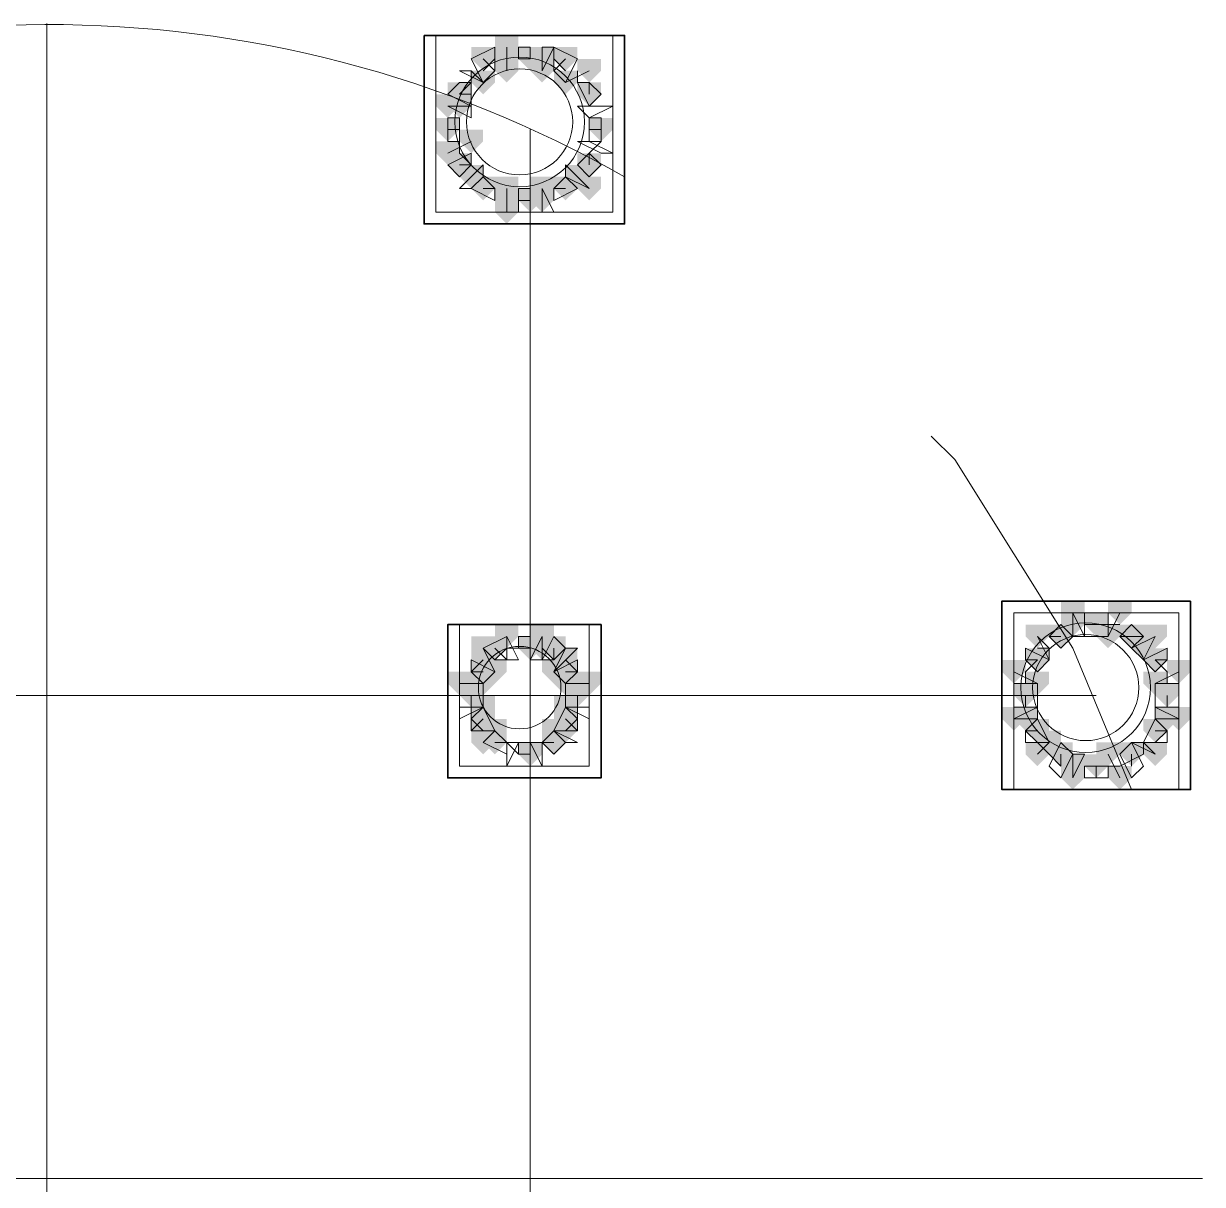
# Model space of a CAD drawing. Header units: millimetres. Extents: x 2315 to 4619, y 1334 to 1897.
# Drawn here: x 4017.93 to 4024.03, y 1541.67 to 1547.68 of the extents above; entities that cross this region are included whole.
import ezdxf

# ---------------------------------------------------------------- set-up
doc = ezdxf.new("R2010")
doc.units = ezdxf.units.MM
for name, color, linetype, true_color in [('PDF_10', 7, 'Continuous', 0x00b85c), ('PDF_AXIS', 7, 'Continuous', 0x00b85c), ('PDF_柱构件', 7, 'Continuous', 0x00b85c), ('PDF_转运站初步方案', 7, 'Continuous', 0x00b85c)]:
    doc.layers.add(name, color=color, linetype=linetype, true_color=true_color)
doc.layers.add('PDF_中心线层', color=1, linetype='Continuous')
doc.layers.add('PDF_粗实线层', color=7, linetype='Continuous')

msp = doc.modelspace()

# ---------------------------------------------------------------- hatches: boundary and pattern name
at = {"layer": 'PDF_10', "transparency": 33554559}
for points in [[(4020.308, 1547.5601), (4020.2469, 1547.5601), (4020.2469, 1547.499), (4020.308, 1547.4379), (4020.369, 1547.499), (4020.369, 1547.5601)], [(4020.308, 1547.5601), (4020.2469, 1547.5601), (4020.2469, 1547.499), (4020.308, 1547.4379), (4020.369, 1547.499), (4020.369, 1547.5601)], [(4020.5523, 1547.5601), (4020.4912, 1547.5601), (4020.4912, 1547.499), (4020.5523, 1547.4379), (4020.6134, 1547.499), (4020.6134, 1547.5601)], [(4020.5523, 1547.5601), (4020.4912, 1547.5601), (4020.4912, 1547.499), (4020.5523, 1547.4379), (4020.6134, 1547.499), (4020.6134, 1547.5601)], [(4020.7355, 1547.5601), (4020.6745, 1547.5601), (4020.6745, 1547.499), (4020.7355, 1547.4379), (4020.7966, 1547.499), (4020.7966, 1547.5601)], [(4020.7355, 1547.5601), (4020.6745, 1547.5601), (4020.6745, 1547.499), (4020.7355, 1547.4379), (4020.7966, 1547.499), (4020.7966, 1547.5601)], [(4020.1858, 1547.3768), (4020.1247, 1547.3768), (4020.1247, 1547.3157), (4020.1858, 1547.2547), (4020.2469, 1547.3157), (4020.2469, 1547.3768)], [(4020.1858, 1547.3768), (4020.1247, 1547.3768), (4020.1247, 1547.3157), (4020.1858, 1547.2547), (4020.2469, 1547.3157), (4020.2469, 1547.3768)], [(4020.8577, 1547.3768), (4020.7966, 1547.3768), (4020.7966, 1547.3157), (4020.8577, 1547.2547), (4020.9188, 1547.3157), (4020.9188, 1547.3768)], [(4020.8577, 1547.3768), (4020.7966, 1547.3768), (4020.7966, 1547.3157), (4020.8577, 1547.2547), (4020.9188, 1547.3157), (4020.9188, 1547.3768)], [(4020.8577, 1547.3768), (4020.7966, 1547.3768), (4020.7966, 1547.3157), (4020.8577, 1547.2547), (4020.9188, 1547.3157), (4020.9188, 1547.3768)], [(4020.1247, 1547.1936), (4020.0636, 1547.1936), (4020.0636, 1547.1325), (4020.1247, 1547.0714), (4020.1858, 1547.1325), (4020.1858, 1547.1936)], [(4020.1247, 1547.1936), (4020.0636, 1547.1936), (4020.0636, 1547.1325), (4020.1247, 1547.0714), (4020.1858, 1547.1325), (4020.1858, 1547.1936)], [(4020.9188, 1547.1936), (4020.8577, 1547.1936), (4020.8577, 1547.1325), (4020.9188, 1547.0714), (4020.9799, 1547.1325), (4020.9799, 1547.1936)], [(4020.9188, 1547.1936), (4020.8577, 1547.1936), (4020.8577, 1547.1325), (4020.9188, 1547.0714), (4020.9799, 1547.1325), (4020.9799, 1547.1936)], [(4020.1858, 1547.0103), (4020.1247, 1547.0103), (4020.1247, 1546.9493), (4020.1858, 1546.8882), (4020.2469, 1546.9493), (4020.2469, 1547.0103)], [(4020.1858, 1547.0103), (4020.1247, 1547.0103), (4020.1247, 1546.9493), (4020.1858, 1546.8882), (4020.2469, 1546.9493), (4020.2469, 1547.0103)], [(4020.8577, 1547.0103), (4020.7966, 1547.0103), (4020.7966, 1546.9493), (4020.8577, 1546.8882), (4020.9188, 1546.9493), (4020.9188, 1547.0103)], [(4020.8577, 1547.0103), (4020.7966, 1547.0103), (4020.7966, 1546.9493), (4020.8577, 1546.8882), (4020.9188, 1546.9493), (4020.9188, 1547.0103)], [(4020.8577, 1547.0103), (4020.7966, 1547.0103), (4020.7966, 1546.9493), (4020.8577, 1546.8882), (4020.9188, 1546.9493), (4020.9188, 1547.0103)], [(4020.308, 1546.8882), (4020.2469, 1546.8882), (4020.2469, 1546.8271), (4020.308, 1546.766), (4020.369, 1546.8271), (4020.369, 1546.8882)], [(4020.308, 1546.8882), (4020.2469, 1546.8882), (4020.2469, 1546.8271), (4020.308, 1546.766), (4020.369, 1546.8271), (4020.369, 1546.8882)], [(4020.7355, 1546.8882), (4020.6745, 1546.8882), (4020.6745, 1546.8271), (4020.7355, 1546.766), (4020.7966, 1546.8271), (4020.7966, 1546.8882)], [(4020.7355, 1546.8882), (4020.6745, 1546.8882), (4020.6745, 1546.8271), (4020.7355, 1546.766), (4020.7966, 1546.8271), (4020.7966, 1546.8882)], [(4020.5523, 1546.8271), (4020.4912, 1546.8271), (4020.4912, 1546.766), (4020.5523, 1546.7049), (4020.6134, 1546.766), (4020.6134, 1546.8271)], [(4020.5523, 1546.8271), (4020.4912, 1546.8271), (4020.4912, 1546.766), (4020.5523, 1546.7049), (4020.6134, 1546.766), (4020.6134, 1546.8271)], [(4020.5523, 1546.8271), (4020.4912, 1546.8271), (4020.4912, 1546.766), (4020.5523, 1546.7049), (4020.6134, 1546.766), (4020.6134, 1546.8271)], [(4023.4842, 1544.6282), (4023.4231, 1544.6282), (4023.4231, 1544.5671), (4023.4842, 1544.506), (4023.5453, 1544.5671), (4023.5453, 1544.6282)], [(4023.4842, 1544.6282), (4023.4231, 1544.6282), (4023.4231, 1544.5671), (4023.4842, 1544.506), (4023.5453, 1544.5671), (4023.5453, 1544.6282)], [(4023.4842, 1544.6282), (4023.4231, 1544.6282), (4023.4231, 1544.5671), (4023.4842, 1544.506), (4023.5453, 1544.5671), (4023.5453, 1544.6282)], [(4023.3009, 1544.5671), (4023.2399, 1544.5671), (4023.2399, 1544.506), (4023.3009, 1544.4449), (4023.362, 1544.506), (4023.362, 1544.5671)], [(4023.3009, 1544.5671), (4023.2399, 1544.5671), (4023.2399, 1544.506), (4023.3009, 1544.4449), (4023.362, 1544.506), (4023.362, 1544.5671)], [(4023.3009, 1544.5671), (4023.2399, 1544.5671), (4023.2399, 1544.506), (4023.3009, 1544.4449), (4023.362, 1544.506), (4023.362, 1544.5671)], [(4023.6674, 1544.5671), (4023.6063, 1544.5671), (4023.6063, 1544.506), (4023.6674, 1544.4449), (4023.7285, 1544.506), (4023.7285, 1544.5671)], [(4023.6674, 1544.5671), (4023.6063, 1544.5671), (4023.6063, 1544.506), (4023.6674, 1544.4449), (4023.7285, 1544.506), (4023.7285, 1544.5671)], [(4023.6674, 1544.5671), (4023.6063, 1544.5671), (4023.6063, 1544.506), (4023.6674, 1544.4449), (4023.7285, 1544.506), (4023.7285, 1544.5671)], [(4020.369, 1544.506), (4020.308, 1544.506), (4020.308, 1544.4449), (4020.369, 1544.3839), (4020.4301, 1544.4449), (4020.4301, 1544.506)], [(4020.369, 1544.506), (4020.308, 1544.506), (4020.308, 1544.4449), (4020.369, 1544.3839), (4020.4301, 1544.4449), (4020.4301, 1544.506)], [(4020.5523, 1544.506), (4020.4912, 1544.506), (4020.4912, 1544.4449), (4020.5523, 1544.3839), (4020.6134, 1544.4449), (4020.6134, 1544.506)], [(4020.5523, 1544.506), (4020.4912, 1544.506), (4020.4912, 1544.4449), (4020.5523, 1544.3839), (4020.6134, 1544.4449), (4020.6134, 1544.506)], [(4020.6745, 1544.506), (4020.6134, 1544.506), (4020.6134, 1544.4449), (4020.6745, 1544.3839), (4020.7355, 1544.4449), (4020.7355, 1544.506)], [(4020.6745, 1544.506), (4020.6134, 1544.506), (4020.6134, 1544.4449), (4020.6745, 1544.3839), (4020.7355, 1544.4449), (4020.7355, 1544.506)], [(4023.1788, 1544.4449), (4023.1177, 1544.4449), (4023.1177, 1544.3839), (4023.1788, 1544.3228), (4023.2399, 1544.3839), (4023.2399, 1544.4449)], [(4023.1788, 1544.4449), (4023.1177, 1544.4449), (4023.1177, 1544.3839), (4023.1788, 1544.3228), (4023.2399, 1544.3839), (4023.2399, 1544.4449)], [(4023.7896, 1544.4449), (4023.7285, 1544.4449), (4023.7285, 1544.3839), (4023.7896, 1544.3228), (4023.8507, 1544.3839), (4023.8507, 1544.4449)], [(4023.7896, 1544.4449), (4023.7285, 1544.4449), (4023.7285, 1544.3839), (4023.7896, 1544.3228), (4023.8507, 1544.3839), (4023.8507, 1544.4449)], [(4020.308, 1544.3839), (4020.2469, 1544.3839), (4020.2469, 1544.3228), (4020.308, 1544.2617), (4020.369, 1544.3228), (4020.369, 1544.3839)], [(4020.308, 1544.3839), (4020.2469, 1544.3839), (4020.2469, 1544.3228), (4020.308, 1544.2617), (4020.369, 1544.3228), (4020.369, 1544.3839)], [(4020.7355, 1544.3839), (4020.6745, 1544.3839), (4020.6745, 1544.3228), (4020.7355, 1544.2617), (4020.7966, 1544.3228), (4020.7966, 1544.3839)], [(4020.7355, 1544.3839), (4020.6745, 1544.3839), (4020.6745, 1544.3228), (4020.7355, 1544.2617), (4020.7966, 1544.3228), (4020.7966, 1544.3839)], [(4020.2469, 1544.2617), (4020.1858, 1544.2617), (4020.1858, 1544.2006), (4020.2469, 1544.1395), (4020.308, 1544.2006), (4020.308, 1544.2617)], [(4020.2469, 1544.2617), (4020.1858, 1544.2617), (4020.1858, 1544.2006), (4020.2469, 1544.1395), (4020.308, 1544.2006), (4020.308, 1544.2617)], [(4020.2469, 1544.2617), (4020.1858, 1544.2617), (4020.1858, 1544.2006), (4020.2469, 1544.1395), (4020.308, 1544.2006), (4020.308, 1544.2617)], [(4020.7966, 1544.2617), (4020.7355, 1544.2617), (4020.7355, 1544.2006), (4020.7966, 1544.1395), (4020.8577, 1544.2006), (4020.8577, 1544.2617)], [(4020.7966, 1544.2617), (4020.7355, 1544.2617), (4020.7355, 1544.2006), (4020.7966, 1544.1395), (4020.8577, 1544.2006), (4020.8577, 1544.2617)], [(4020.7966, 1544.2617), (4020.7355, 1544.2617), (4020.7355, 1544.2006), (4020.7966, 1544.1395), (4020.8577, 1544.2006), (4020.8577, 1544.2617)], [(4023.1177, 1544.2617), (4023.0566, 1544.2617), (4023.0566, 1544.2006), (4023.1177, 1544.1395), (4023.1788, 1544.2006), (4023.1788, 1544.2617)], [(4023.1177, 1544.2617), (4023.0566, 1544.2617), (4023.0566, 1544.2006), (4023.1177, 1544.1395), (4023.1788, 1544.2006), (4023.1788, 1544.2617)], [(4023.8507, 1544.2617), (4023.7896, 1544.2617), (4023.7896, 1544.2006), (4023.8507, 1544.1395), (4023.9118, 1544.2006), (4023.9118, 1544.2617)], [(4023.8507, 1544.2617), (4023.7896, 1544.2617), (4023.7896, 1544.2006), (4023.8507, 1544.1395), (4023.9118, 1544.2006), (4023.9118, 1544.2617)], [(4023.8507, 1544.2617), (4023.7896, 1544.2617), (4023.7896, 1544.2006), (4023.8507, 1544.1395), (4023.9118, 1544.2006), (4023.9118, 1544.2617)], [(4020.308, 1544.1395), (4020.2469, 1544.1395), (4020.2469, 1544.0784), (4020.308, 1544.0174), (4020.369, 1544.0784), (4020.369, 1544.1395)], [(4020.308, 1544.1395), (4020.2469, 1544.1395), (4020.2469, 1544.0784), (4020.308, 1544.0174), (4020.369, 1544.0784), (4020.369, 1544.1395)], [(4020.7355, 1544.1395), (4020.6745, 1544.1395), (4020.6745, 1544.0784), (4020.7355, 1544.0174), (4020.7966, 1544.0784), (4020.7966, 1544.1395)], [(4020.7355, 1544.1395), (4020.6745, 1544.1395), (4020.6745, 1544.0784), (4020.7355, 1544.0174), (4020.7966, 1544.0784), (4020.7966, 1544.1395)], [(4023.1788, 1544.0784), (4023.1177, 1544.0784), (4023.1177, 1544.0174), (4023.1788, 1543.9563), (4023.2399, 1544.0174), (4023.2399, 1544.0784)], [(4023.1788, 1544.0784), (4023.1177, 1544.0784), (4023.1177, 1544.0174), (4023.1788, 1543.9563), (4023.2399, 1544.0174), (4023.2399, 1544.0784)], [(4023.7896, 1544.0784), (4023.7285, 1544.0784), (4023.7285, 1544.0174), (4023.7896, 1543.9563), (4023.8507, 1544.0174), (4023.8507, 1544.0784)], [(4023.7896, 1544.0784), (4023.7285, 1544.0784), (4023.7285, 1544.0174), (4023.7896, 1543.9563), (4023.8507, 1544.0174), (4023.8507, 1544.0784)], [(4020.369, 1544.0174), (4020.308, 1544.0174), (4020.308, 1543.9563), (4020.369, 1543.8952), (4020.4301, 1543.9563), (4020.4301, 1544.0174)], [(4020.369, 1544.0174), (4020.308, 1544.0174), (4020.308, 1543.9563), (4020.369, 1543.8952), (4020.4301, 1543.9563), (4020.4301, 1544.0174)], [(4020.6745, 1544.0174), (4020.6134, 1544.0174), (4020.6134, 1543.9563), (4020.6745, 1543.8952), (4020.7355, 1543.9563), (4020.7355, 1544.0174)], [(4020.6745, 1544.0174), (4020.6134, 1544.0174), (4020.6134, 1543.9563), (4020.6745, 1543.8952), (4020.7355, 1543.9563), (4020.7355, 1544.0174)], [(4020.6745, 1544.0174), (4020.6134, 1544.0174), (4020.6134, 1543.9563), (4020.6745, 1543.8952), (4020.7355, 1543.9563), (4020.7355, 1544.0174)], [(4020.5523, 1543.9563), (4020.4912, 1543.9563), (4020.4912, 1543.8952), (4020.5523, 1543.8341), (4020.6134, 1543.8952), (4020.6134, 1543.9563)], [(4020.5523, 1543.9563), (4020.4912, 1543.9563), (4020.4912, 1543.8952), (4020.5523, 1543.8341), (4020.6134, 1543.8952), (4020.6134, 1543.9563)], [(4023.3009, 1543.9563), (4023.2399, 1543.9563), (4023.2399, 1543.8952), (4023.3009, 1543.8341), (4023.362, 1543.8952), (4023.362, 1543.9563)], [(4023.3009, 1543.9563), (4023.2399, 1543.9563), (4023.2399, 1543.8952), (4023.3009, 1543.8341), (4023.362, 1543.8952), (4023.362, 1543.9563)], [(4023.6674, 1543.9563), (4023.6063, 1543.9563), (4023.6063, 1543.8952), (4023.6674, 1543.8341), (4023.7285, 1543.8952), (4023.7285, 1543.9563)], [(4023.6674, 1543.9563), (4023.6063, 1543.9563), (4023.6063, 1543.8952), (4023.6674, 1543.8341), (4023.7285, 1543.8952), (4023.7285, 1543.9563)], [(4023.4842, 1543.8952), (4023.4231, 1543.8952), (4023.4231, 1543.8341), (4023.4842, 1543.773), (4023.5453, 1543.8341), (4023.5453, 1543.8952)], [(4023.4842, 1543.8952), (4023.4231, 1543.8952), (4023.4231, 1543.8341), (4023.4842, 1543.773), (4023.5453, 1543.8341), (4023.5453, 1543.8952)]]:
    msp.add_hatch(color=256, dxfattribs=at).paths.add_polyline_path(points)
at = {"layer": 'PDF_柱构件', "transparency": 33554559}
for points in [[(4020.4301, 1547.6211), (4020.369, 1547.6211), (4020.369, 1547.5601), (4020.4301, 1547.499), (4020.4912, 1547.5601), (4020.4912, 1547.6211)], [(4020.4301, 1547.5601), (4020.369, 1547.5601), (4020.369, 1547.499), (4020.4301, 1547.4379), (4020.4912, 1547.499), (4020.4912, 1547.5601)], [(4020.6134, 1547.5601), (4020.5523, 1547.5601), (4020.5523, 1547.499), (4020.6134, 1547.4379), (4020.6745, 1547.499), (4020.6745, 1547.5601)], [(4020.4301, 1547.499), (4020.369, 1547.499), (4020.369, 1547.4379), (4020.4301, 1547.3768), (4020.4912, 1547.4379), (4020.4912, 1547.499)], [(4020.6134, 1547.499), (4020.5523, 1547.499), (4020.5523, 1547.4379), (4020.6134, 1547.3768), (4020.6745, 1547.4379), (4020.6745, 1547.499)], [(4020.8577, 1547.499), (4020.7966, 1547.499), (4020.7966, 1547.4379), (4020.8577, 1547.3768), (4020.9188, 1547.4379), (4020.9188, 1547.499)], [(4020.308, 1547.4379), (4020.2469, 1547.4379), (4020.2469, 1547.3768), (4020.308, 1547.3157), (4020.369, 1547.3768), (4020.369, 1547.4379)], [(4020.7355, 1547.4379), (4020.6745, 1547.4379), (4020.6745, 1547.3768), (4020.7355, 1547.3157), (4020.7966, 1547.3768), (4020.7966, 1547.4379)], [(4020.1247, 1547.3157), (4020.0636, 1547.3157), (4020.0636, 1547.2547), (4020.1247, 1547.1936), (4020.1858, 1547.2547), (4020.1858, 1547.3157)], [(4020.1858, 1547.3157), (4020.1247, 1547.3157), (4020.1247, 1547.2547), (4020.1858, 1547.1936), (4020.2469, 1547.2547), (4020.2469, 1547.3157)], [(4020.2469, 1547.1325), (4020.1858, 1547.1325), (4020.1858, 1547.0714), (4020.2469, 1547.0103), (4020.308, 1547.0714), (4020.308, 1547.1325)], [(4020.1247, 1547.0714), (4020.0636, 1547.0714), (4020.0636, 1547.0103), (4020.1247, 1546.9493), (4020.1858, 1547.0103), (4020.1858, 1547.0714)], [(4020.2469, 1546.9493), (4020.1858, 1546.9493), (4020.1858, 1546.8882), (4020.2469, 1546.8271), (4020.308, 1546.8882), (4020.308, 1546.9493)], [(4020.7966, 1546.9493), (4020.7355, 1546.9493), (4020.7355, 1546.8882), (4020.7966, 1546.8271), (4020.8577, 1546.8882), (4020.8577, 1546.9493)], [(4020.4301, 1546.8882), (4020.369, 1546.8882), (4020.369, 1546.8271), (4020.4301, 1546.766), (4020.4912, 1546.8271), (4020.4912, 1546.8882)], [(4020.6134, 1546.8882), (4020.5523, 1546.8882), (4020.5523, 1546.8271), (4020.6134, 1546.766), (4020.6745, 1546.8271), (4020.6745, 1546.8882)], [(4020.8577, 1546.8882), (4020.7966, 1546.8882), (4020.7966, 1546.8271), (4020.8577, 1546.766), (4020.9188, 1546.8271), (4020.9188, 1546.8882)], [(4020.4301, 1546.8271), (4020.369, 1546.8271), (4020.369, 1546.766), (4020.4301, 1546.7049), (4020.4912, 1546.766), (4020.4912, 1546.8271)], [(4020.6134, 1546.8271), (4020.5523, 1546.8271), (4020.5523, 1546.766), (4020.6134, 1546.7049), (4020.6745, 1546.766), (4020.6745, 1546.8271)], [(4020.4301, 1546.766), (4020.369, 1546.766), (4020.369, 1546.7049), (4020.4301, 1546.6439), (4020.4912, 1546.7049), (4020.4912, 1546.766)], [(4023.362, 1544.6893), (4023.3009, 1544.6893), (4023.3009, 1544.6282), (4023.362, 1544.5671), (4023.4231, 1544.6282), (4023.4231, 1544.6893)], [(4023.6063, 1544.6893), (4023.5453, 1544.6893), (4023.5453, 1544.6282), (4023.6063, 1544.5671), (4023.6674, 1544.6282), (4023.6674, 1544.6893)], [(4023.362, 1544.6282), (4023.3009, 1544.6282), (4023.3009, 1544.5671), (4023.362, 1544.506), (4023.4231, 1544.5671), (4023.4231, 1544.6282)], [(4020.4301, 1544.5671), (4020.369, 1544.5671), (4020.369, 1544.506), (4020.4301, 1544.4449), (4020.4912, 1544.506), (4020.4912, 1544.5671)], [(4020.6134, 1544.5671), (4020.5523, 1544.5671), (4020.5523, 1544.506), (4020.6134, 1544.4449), (4020.6745, 1544.506), (4020.6745, 1544.5671)], [(4023.1788, 1544.5671), (4023.1177, 1544.5671), (4023.1177, 1544.506), (4023.1788, 1544.4449), (4023.2399, 1544.506), (4023.2399, 1544.5671)], [(4023.5453, 1544.5671), (4023.4842, 1544.5671), (4023.4842, 1544.506), (4023.5453, 1544.4449), (4023.6063, 1544.506), (4023.6063, 1544.5671)], [(4023.7896, 1544.5671), (4023.7285, 1544.5671), (4023.7285, 1544.506), (4023.7896, 1544.4449), (4023.8507, 1544.506), (4023.8507, 1544.5671)], [(4020.308, 1544.506), (4020.2469, 1544.506), (4020.2469, 1544.4449), (4020.308, 1544.3839), (4020.369, 1544.4449), (4020.369, 1544.506)], [(4020.6134, 1544.506), (4020.5523, 1544.506), (4020.5523, 1544.4449), (4020.6134, 1544.3839), (4020.6745, 1544.4449), (4020.6745, 1544.506)], [(4023.7285, 1544.506), (4023.6674, 1544.506), (4023.6674, 1544.4449), (4023.7285, 1544.3839), (4023.7896, 1544.4449), (4023.7896, 1544.506)], [(4020.308, 1544.4449), (4020.2469, 1544.4449), (4020.2469, 1544.3839), (4020.308, 1544.3228), (4020.369, 1544.3839), (4020.369, 1544.4449)], [(4020.7355, 1544.4449), (4020.6745, 1544.4449), (4020.6745, 1544.3839), (4020.7355, 1544.3228), (4020.7966, 1544.3839), (4020.7966, 1544.4449)], [(4020.369, 1544.3839), (4020.308, 1544.3839), (4020.308, 1544.3228), (4020.369, 1544.2617), (4020.4301, 1544.3228), (4020.4301, 1544.3839)], [(4020.6745, 1544.3839), (4020.6134, 1544.3839), (4020.6134, 1544.3228), (4020.6745, 1544.2617), (4020.7355, 1544.3228), (4020.7355, 1544.3839)], [(4023.0566, 1544.3839), (4022.9955, 1544.3839), (4022.9955, 1544.3228), (4023.0566, 1544.2617), (4023.1177, 1544.3228), (4023.1177, 1544.3839)], [(4023.9118, 1544.3839), (4023.8507, 1544.3839), (4023.8507, 1544.3228), (4023.9118, 1544.2617), (4023.9728, 1544.3228), (4023.9728, 1544.3839)], [(4020.1858, 1544.3228), (4020.1247, 1544.3228), (4020.1247, 1544.2617), (4020.1858, 1544.2006), (4020.2469, 1544.2617), (4020.2469, 1544.3228)], [(4020.2469, 1544.3228), (4020.1858, 1544.3228), (4020.1858, 1544.2617), (4020.2469, 1544.2006), (4020.308, 1544.2617), (4020.308, 1544.3228)], [(4020.308, 1544.3228), (4020.2469, 1544.3228), (4020.2469, 1544.2617), (4020.308, 1544.2006), (4020.369, 1544.2617), (4020.369, 1544.3228)], [(4020.7355, 1544.3228), (4020.6745, 1544.3228), (4020.6745, 1544.2617), (4020.7355, 1544.2006), (4020.7966, 1544.2617), (4020.7966, 1544.3228)], [(4020.7966, 1544.3228), (4020.7355, 1544.3228), (4020.7355, 1544.2617), (4020.7966, 1544.2006), (4020.8577, 1544.2617), (4020.8577, 1544.3228)], [(4020.8577, 1544.3228), (4020.7966, 1544.3228), (4020.7966, 1544.2617), (4020.8577, 1544.2006), (4020.9188, 1544.2617), (4020.9188, 1544.3228)], [(4023.1788, 1544.3228), (4023.1177, 1544.3228), (4023.1177, 1544.2617), (4023.1788, 1544.2006), (4023.2399, 1544.2617), (4023.2399, 1544.3228)], [(4023.7896, 1544.3228), (4023.7285, 1544.3228), (4023.7285, 1544.2617), (4023.7896, 1544.2006), (4023.8507, 1544.2617), (4023.8507, 1544.3228)], [(4020.308, 1544.2006), (4020.2469, 1544.2006), (4020.2469, 1544.1395), (4020.308, 1544.0784), (4020.369, 1544.1395), (4020.369, 1544.2006)], [(4020.7355, 1544.2006), (4020.6745, 1544.2006), (4020.6745, 1544.1395), (4020.7355, 1544.0784), (4020.7966, 1544.1395), (4020.7966, 1544.2006)], [(4023.0566, 1544.1395), (4022.9955, 1544.1395), (4022.9955, 1544.0784), (4023.0566, 1544.0174), (4023.1177, 1544.0784), (4023.1177, 1544.1395)], [(4023.1177, 1544.1395), (4023.0566, 1544.1395), (4023.0566, 1544.0784), (4023.1177, 1544.0174), (4023.1788, 1544.0784), (4023.1788, 1544.1395)], [(4023.8507, 1544.1395), (4023.7896, 1544.1395), (4023.7896, 1544.0784), (4023.8507, 1544.0174), (4023.9118, 1544.0784), (4023.9118, 1544.1395)], [(4023.9118, 1544.1395), (4023.8507, 1544.1395), (4023.8507, 1544.0784), (4023.9118, 1544.0174), (4023.9728, 1544.0784), (4023.9728, 1544.1395)], [(4020.308, 1544.0784), (4020.2469, 1544.0784), (4020.2469, 1544.0174), (4020.308, 1543.9563), (4020.369, 1544.0174), (4020.369, 1544.0784)], [(4020.369, 1544.0784), (4020.308, 1544.0784), (4020.308, 1544.0174), (4020.369, 1543.9563), (4020.4301, 1544.0174), (4020.4301, 1544.0784)], [(4020.6745, 1544.0784), (4020.6134, 1544.0784), (4020.6134, 1544.0174), (4020.6745, 1543.9563), (4020.7355, 1544.0174), (4020.7355, 1544.0784)], [(4020.7355, 1544.0784), (4020.6745, 1544.0784), (4020.6745, 1544.0174), (4020.7355, 1543.9563), (4020.7966, 1544.0174), (4020.7966, 1544.0784)], [(4020.308, 1544.0174), (4020.2469, 1544.0174), (4020.2469, 1543.9563), (4020.308, 1543.8952), (4020.369, 1543.9563), (4020.369, 1544.0174)], [(4023.2399, 1544.0174), (4023.1788, 1544.0174), (4023.1788, 1543.9563), (4023.2399, 1543.8952), (4023.3009, 1543.9563), (4023.3009, 1544.0174)], [(4023.1788, 1543.9563), (4023.1177, 1543.9563), (4023.1177, 1543.8952), (4023.1788, 1543.8341), (4023.2399, 1543.8952), (4023.2399, 1543.9563)], [(4023.5453, 1543.9563), (4023.4842, 1543.9563), (4023.4842, 1543.8952), (4023.5453, 1543.8341), (4023.6063, 1543.8952), (4023.6063, 1543.9563)], [(4023.7896, 1543.9563), (4023.7285, 1543.9563), (4023.7285, 1543.8952), (4023.7896, 1543.8341), (4023.8507, 1543.8952), (4023.8507, 1543.9563)], [(4023.362, 1543.8952), (4023.3009, 1543.8952), (4023.3009, 1543.8341), (4023.362, 1543.773), (4023.4231, 1543.8341), (4023.4231, 1543.8952)], [(4023.362, 1543.8341), (4023.3009, 1543.8341), (4023.3009, 1543.773), (4023.362, 1543.712), (4023.4231, 1543.773), (4023.4231, 1543.8341)], [(4023.6063, 1543.8341), (4023.5453, 1543.8341), (4023.5453, 1543.773), (4023.6063, 1543.712), (4023.6674, 1543.773), (4023.6674, 1543.8341)]]:
    msp.add_hatch(color=256, dxfattribs=at).paths.add_polyline_path(points)
at = {"layer": 'PDF_转运站初步方案', "transparency": 33554559}
for points in [[(4020.308, 1547.5601), (4020.2469, 1547.5601), (4020.2469, 1547.499), (4020.308, 1547.4379), (4020.369, 1547.499), (4020.369, 1547.5601)], [(4020.308, 1547.5601), (4020.2469, 1547.5601), (4020.2469, 1547.499), (4020.308, 1547.4379), (4020.369, 1547.499), (4020.369, 1547.5601)], [(4020.5523, 1547.5601), (4020.4912, 1547.5601), (4020.4912, 1547.499), (4020.5523, 1547.4379), (4020.6134, 1547.499), (4020.6134, 1547.5601)], [(4020.5523, 1547.5601), (4020.4912, 1547.5601), (4020.4912, 1547.499), (4020.5523, 1547.4379), (4020.6134, 1547.499), (4020.6134, 1547.5601)], [(4020.7355, 1547.5601), (4020.6745, 1547.5601), (4020.6745, 1547.499), (4020.7355, 1547.4379), (4020.7966, 1547.499), (4020.7966, 1547.5601)], [(4020.7355, 1547.5601), (4020.6745, 1547.5601), (4020.6745, 1547.499), (4020.7355, 1547.4379), (4020.7966, 1547.499), (4020.7966, 1547.5601)], [(4020.1858, 1547.3768), (4020.1247, 1547.3768), (4020.1247, 1547.3157), (4020.1858, 1547.2547), (4020.2469, 1547.3157), (4020.2469, 1547.3768)], [(4020.1858, 1547.3768), (4020.1247, 1547.3768), (4020.1247, 1547.3157), (4020.1858, 1547.2547), (4020.2469, 1547.3157), (4020.2469, 1547.3768)], [(4020.8577, 1547.3768), (4020.7966, 1547.3768), (4020.7966, 1547.3157), (4020.8577, 1547.2547), (4020.9188, 1547.3157), (4020.9188, 1547.3768)], [(4020.8577, 1547.3768), (4020.7966, 1547.3768), (4020.7966, 1547.3157), (4020.8577, 1547.2547), (4020.9188, 1547.3157), (4020.9188, 1547.3768)], [(4020.1247, 1547.1936), (4020.0636, 1547.1936), (4020.0636, 1547.1325), (4020.1247, 1547.0714), (4020.1858, 1547.1325), (4020.1858, 1547.1936)], [(4020.1247, 1547.1936), (4020.0636, 1547.1936), (4020.0636, 1547.1325), (4020.1247, 1547.0714), (4020.1858, 1547.1325), (4020.1858, 1547.1936)], [(4020.9188, 1547.1936), (4020.8577, 1547.1936), (4020.8577, 1547.1325), (4020.9188, 1547.0714), (4020.9799, 1547.1325), (4020.9799, 1547.1936)], [(4020.9188, 1547.1936), (4020.8577, 1547.1936), (4020.8577, 1547.1325), (4020.9188, 1547.0714), (4020.9799, 1547.1325), (4020.9799, 1547.1936)], [(4020.1858, 1547.0103), (4020.1247, 1547.0103), (4020.1247, 1546.9493), (4020.1858, 1546.8882), (4020.2469, 1546.9493), (4020.2469, 1547.0103)], [(4020.1858, 1547.0103), (4020.1247, 1547.0103), (4020.1247, 1546.9493), (4020.1858, 1546.8882), (4020.2469, 1546.9493), (4020.2469, 1547.0103)], [(4020.8577, 1547.0103), (4020.7966, 1547.0103), (4020.7966, 1546.9493), (4020.8577, 1546.8882), (4020.9188, 1546.9493), (4020.9188, 1547.0103)], [(4020.8577, 1547.0103), (4020.7966, 1547.0103), (4020.7966, 1546.9493), (4020.8577, 1546.8882), (4020.9188, 1546.9493), (4020.9188, 1547.0103)], [(4020.308, 1546.8882), (4020.2469, 1546.8882), (4020.2469, 1546.8271), (4020.308, 1546.766), (4020.369, 1546.8271), (4020.369, 1546.8882)], [(4020.308, 1546.8882), (4020.2469, 1546.8882), (4020.2469, 1546.8271), (4020.308, 1546.766), (4020.369, 1546.8271), (4020.369, 1546.8882)], [(4020.7355, 1546.8882), (4020.6745, 1546.8882), (4020.6745, 1546.8271), (4020.7355, 1546.766), (4020.7966, 1546.8271), (4020.7966, 1546.8882)], [(4020.7355, 1546.8882), (4020.6745, 1546.8882), (4020.6745, 1546.8271), (4020.7355, 1546.766), (4020.7966, 1546.8271), (4020.7966, 1546.8882)], [(4020.5523, 1546.8271), (4020.4912, 1546.8271), (4020.4912, 1546.766), (4020.5523, 1546.7049), (4020.6134, 1546.766), (4020.6134, 1546.8271)], [(4020.5523, 1546.8271), (4020.4912, 1546.8271), (4020.4912, 1546.766), (4020.5523, 1546.7049), (4020.6134, 1546.766), (4020.6134, 1546.8271)], [(4023.4842, 1544.6282), (4023.4231, 1544.6282), (4023.4231, 1544.5671), (4023.4842, 1544.506), (4023.5453, 1544.5671), (4023.5453, 1544.6282)], [(4023.4842, 1544.6282), (4023.4231, 1544.6282), (4023.4231, 1544.5671), (4023.4842, 1544.506), (4023.5453, 1544.5671), (4023.5453, 1544.6282)], [(4023.3009, 1544.5671), (4023.2399, 1544.5671), (4023.2399, 1544.506), (4023.3009, 1544.4449), (4023.362, 1544.506), (4023.362, 1544.5671)], [(4023.3009, 1544.5671), (4023.2399, 1544.5671), (4023.2399, 1544.506), (4023.3009, 1544.4449), (4023.362, 1544.506), (4023.362, 1544.5671)], [(4023.6674, 1544.5671), (4023.6063, 1544.5671), (4023.6063, 1544.506), (4023.6674, 1544.4449), (4023.7285, 1544.506), (4023.7285, 1544.5671)], [(4023.6674, 1544.5671), (4023.6063, 1544.5671), (4023.6063, 1544.506), (4023.6674, 1544.4449), (4023.7285, 1544.506), (4023.7285, 1544.5671)], [(4020.369, 1544.506), (4020.308, 1544.506), (4020.308, 1544.4449), (4020.369, 1544.3839), (4020.4301, 1544.4449), (4020.4301, 1544.506)], [(4020.369, 1544.506), (4020.308, 1544.506), (4020.308, 1544.4449), (4020.369, 1544.3839), (4020.4301, 1544.4449), (4020.4301, 1544.506)], [(4020.5523, 1544.506), (4020.4912, 1544.506), (4020.4912, 1544.4449), (4020.5523, 1544.3839), (4020.6134, 1544.4449), (4020.6134, 1544.506)], [(4020.5523, 1544.506), (4020.4912, 1544.506), (4020.4912, 1544.4449), (4020.5523, 1544.3839), (4020.6134, 1544.4449), (4020.6134, 1544.506)], [(4020.6745, 1544.506), (4020.6134, 1544.506), (4020.6134, 1544.4449), (4020.6745, 1544.3839), (4020.7355, 1544.4449), (4020.7355, 1544.506)], [(4020.6745, 1544.506), (4020.6134, 1544.506), (4020.6134, 1544.4449), (4020.6745, 1544.3839), (4020.7355, 1544.4449), (4020.7355, 1544.506)], [(4023.1788, 1544.4449), (4023.1177, 1544.4449), (4023.1177, 1544.3839), (4023.1788, 1544.3228), (4023.2399, 1544.3839), (4023.2399, 1544.4449)], [(4023.1788, 1544.4449), (4023.1177, 1544.4449), (4023.1177, 1544.3839), (4023.1788, 1544.3228), (4023.2399, 1544.3839), (4023.2399, 1544.4449)], [(4023.7896, 1544.4449), (4023.7285, 1544.4449), (4023.7285, 1544.3839), (4023.7896, 1544.3228), (4023.8507, 1544.3839), (4023.8507, 1544.4449)], [(4023.7896, 1544.4449), (4023.7285, 1544.4449), (4023.7285, 1544.3839), (4023.7896, 1544.3228), (4023.8507, 1544.3839), (4023.8507, 1544.4449)], [(4020.308, 1544.3839), (4020.2469, 1544.3839), (4020.2469, 1544.3228), (4020.308, 1544.2617), (4020.369, 1544.3228), (4020.369, 1544.3839)], [(4020.308, 1544.3839), (4020.2469, 1544.3839), (4020.2469, 1544.3228), (4020.308, 1544.2617), (4020.369, 1544.3228), (4020.369, 1544.3839)], [(4020.7355, 1544.3839), (4020.6745, 1544.3839), (4020.6745, 1544.3228), (4020.7355, 1544.2617), (4020.7966, 1544.3228), (4020.7966, 1544.3839)], [(4020.7355, 1544.3839), (4020.6745, 1544.3839), (4020.6745, 1544.3228), (4020.7355, 1544.2617), (4020.7966, 1544.3228), (4020.7966, 1544.3839)], [(4020.2469, 1544.2617), (4020.1858, 1544.2617), (4020.1858, 1544.2006), (4020.2469, 1544.1395), (4020.308, 1544.2006), (4020.308, 1544.2617)], [(4020.2469, 1544.2617), (4020.1858, 1544.2617), (4020.1858, 1544.2006), (4020.2469, 1544.1395), (4020.308, 1544.2006), (4020.308, 1544.2617)], [(4020.7966, 1544.2617), (4020.7355, 1544.2617), (4020.7355, 1544.2006), (4020.7966, 1544.1395), (4020.8577, 1544.2006), (4020.8577, 1544.2617)], [(4020.7966, 1544.2617), (4020.7355, 1544.2617), (4020.7355, 1544.2006), (4020.7966, 1544.1395), (4020.8577, 1544.2006), (4020.8577, 1544.2617)], [(4023.1177, 1544.2617), (4023.0566, 1544.2617), (4023.0566, 1544.2006), (4023.1177, 1544.1395), (4023.1788, 1544.2006), (4023.1788, 1544.2617)], [(4023.1177, 1544.2617), (4023.0566, 1544.2617), (4023.0566, 1544.2006), (4023.1177, 1544.1395), (4023.1788, 1544.2006), (4023.1788, 1544.2617)], [(4023.8507, 1544.2617), (4023.7896, 1544.2617), (4023.7896, 1544.2006), (4023.8507, 1544.1395), (4023.9118, 1544.2006), (4023.9118, 1544.2617)], [(4023.8507, 1544.2617), (4023.7896, 1544.2617), (4023.7896, 1544.2006), (4023.8507, 1544.1395), (4023.9118, 1544.2006), (4023.9118, 1544.2617)], [(4020.308, 1544.1395), (4020.2469, 1544.1395), (4020.2469, 1544.0784), (4020.308, 1544.0174), (4020.369, 1544.0784), (4020.369, 1544.1395)], [(4020.308, 1544.1395), (4020.2469, 1544.1395), (4020.2469, 1544.0784), (4020.308, 1544.0174), (4020.369, 1544.0784), (4020.369, 1544.1395)], [(4020.7355, 1544.1395), (4020.6745, 1544.1395), (4020.6745, 1544.0784), (4020.7355, 1544.0174), (4020.7966, 1544.0784), (4020.7966, 1544.1395)], [(4020.7355, 1544.1395), (4020.6745, 1544.1395), (4020.6745, 1544.0784), (4020.7355, 1544.0174), (4020.7966, 1544.0784), (4020.7966, 1544.1395)], [(4023.1788, 1544.0784), (4023.1177, 1544.0784), (4023.1177, 1544.0174), (4023.1788, 1543.9563), (4023.2399, 1544.0174), (4023.2399, 1544.0784)], [(4023.1788, 1544.0784), (4023.1177, 1544.0784), (4023.1177, 1544.0174), (4023.1788, 1543.9563), (4023.2399, 1544.0174), (4023.2399, 1544.0784)], [(4023.7896, 1544.0784), (4023.7285, 1544.0784), (4023.7285, 1544.0174), (4023.7896, 1543.9563), (4023.8507, 1544.0174), (4023.8507, 1544.0784)], [(4023.7896, 1544.0784), (4023.7285, 1544.0784), (4023.7285, 1544.0174), (4023.7896, 1543.9563), (4023.8507, 1544.0174), (4023.8507, 1544.0784)], [(4020.369, 1544.0174), (4020.308, 1544.0174), (4020.308, 1543.9563), (4020.369, 1543.8952), (4020.4301, 1543.9563), (4020.4301, 1544.0174)], [(4020.369, 1544.0174), (4020.308, 1544.0174), (4020.308, 1543.9563), (4020.369, 1543.8952), (4020.4301, 1543.9563), (4020.4301, 1544.0174)], [(4020.6745, 1544.0174), (4020.6134, 1544.0174), (4020.6134, 1543.9563), (4020.6745, 1543.8952), (4020.7355, 1543.9563), (4020.7355, 1544.0174)], [(4020.6745, 1544.0174), (4020.6134, 1544.0174), (4020.6134, 1543.9563), (4020.6745, 1543.8952), (4020.7355, 1543.9563), (4020.7355, 1544.0174)], [(4020.5523, 1543.9563), (4020.4912, 1543.9563), (4020.4912, 1543.8952), (4020.5523, 1543.8341), (4020.6134, 1543.8952), (4020.6134, 1543.9563)], [(4020.5523, 1543.9563), (4020.4912, 1543.9563), (4020.4912, 1543.8952), (4020.5523, 1543.8341), (4020.6134, 1543.8952), (4020.6134, 1543.9563)], [(4023.3009, 1543.9563), (4023.2399, 1543.9563), (4023.2399, 1543.8952), (4023.3009, 1543.8341), (4023.362, 1543.8952), (4023.362, 1543.9563)], [(4023.3009, 1543.9563), (4023.2399, 1543.9563), (4023.2399, 1543.8952), (4023.3009, 1543.8341), (4023.362, 1543.8952), (4023.362, 1543.9563)], [(4023.6674, 1543.9563), (4023.6063, 1543.9563), (4023.6063, 1543.8952), (4023.6674, 1543.8341), (4023.7285, 1543.8952), (4023.7285, 1543.9563)], [(4023.6674, 1543.9563), (4023.6063, 1543.9563), (4023.6063, 1543.8952), (4023.6674, 1543.8341), (4023.7285, 1543.8952), (4023.7285, 1543.9563)], [(4023.4842, 1543.8952), (4023.4231, 1543.8952), (4023.4231, 1543.8341), (4023.4842, 1543.773), (4023.5453, 1543.8341), (4023.5453, 1543.8952)], [(4023.4842, 1543.8952), (4023.4231, 1543.8952), (4023.4231, 1543.8341), (4023.4842, 1543.773), (4023.5453, 1543.8341), (4023.5453, 1543.8952)]]:
    msp.add_hatch(color=256, dxfattribs=at).paths.add_polyline_path(points)

# ---------------------------------------------------------------- linework, layer by layer
at = {"layer": 'PDF_10', "lineweight": 18}
for points in [[(4020.4912, 1547.499), (4020.5523, 1547.499), (4020.5523, 1547.5601)], [(4020.308, 1547.4379), (4020.369, 1547.499)], [(4020.369, 1547.4379), (4020.308, 1547.499)], [(4020.6745, 1547.499), (4020.7355, 1547.4379)], [(4020.6745, 1547.4379), (4020.7355, 1547.499)], [(4020.2469, 1547.3157), (4020.1858, 1547.3157), (4020.2469, 1547.3768)], [(4020.8577, 1547.3768), (4020.8577, 1547.3157)], [(4020.1858, 1547.1325), (4020.1247, 1547.1325), (4020.1247, 1547.1936)], [(4020.9188, 1547.1936), (4020.9188, 1547.1325), (4020.8577, 1547.1325)], [(4020.1858, 1546.9493), (4020.2469, 1546.9493), (4020.1858, 1547.0103)], [(4020.8577, 1547.0103), (4020.8577, 1546.9493)], [(4020.308, 1546.8271), (4020.369, 1546.8271), (4020.308, 1546.8271)], [(4020.7355, 1546.8271), (4020.6745, 1546.8271), (4020.7355, 1546.8271)], [(4020.5523, 1546.766), (4020.4912, 1546.766)], [(4023.5453, 1544.5671), (4023.4231, 1544.5671)], [(4020.5523, 1544.506), (4020.5523, 1544.4449), (4020.4912, 1544.4449)], [(4023.3009, 1544.506), (4023.2399, 1544.506)], [(4023.7285, 1544.506), (4023.6063, 1544.506)], [(4020.4301, 1544.4449), (4020.369, 1544.3839)], [(4020.4301, 1544.3839), (4020.369, 1544.4449)], [(4020.6745, 1544.4449), (4020.6745, 1544.3839), (4020.6134, 1544.4449)], [(4020.308, 1544.3839), (4020.2469, 1544.3228), (4020.308, 1544.3228)], [(4020.7355, 1544.3228), (4020.7966, 1544.3228), (4020.7355, 1544.3839)], [(4023.1177, 1544.3839), (4023.1788, 1544.3839), (4023.1177, 1544.3228)], [(4023.8507, 1544.3228), (4023.7896, 1544.3839), (4023.8507, 1544.3839)], [(4020.2469, 1544.2006), (4020.2469, 1544.1395)], [(4020.7966, 1544.1395), (4020.7966, 1544.2006)], [(4023.0566, 1544.2006), (4023.1177, 1544.2006), (4023.1177, 1544.1395)], [(4023.8507, 1544.1395), (4023.8507, 1544.2006)], [(4020.2469, 1544.0784), (4020.308, 1544.0174)], [(4020.308, 1544.0784), (4020.2469, 1544.0174)], [(4020.7355, 1544.0174), (4020.7966, 1544.0784)], [(4020.7355, 1544.0784), (4020.7966, 1544.0174)], [(4023.1788, 1544.0174), (4023.1177, 1544.0174), (4023.1788, 1543.9563)], [(4023.7896, 1543.9563), (4023.8507, 1544.0174), (4023.7896, 1544.0174)], [(4020.369, 1543.9563), (4020.4301, 1543.9563), (4020.369, 1543.9563)], [(4020.4912, 1543.8952), (4020.5523, 1543.8952), (4020.5523, 1543.9563)], [(4020.6134, 1543.9563), (4020.6745, 1543.9563)], [(4023.2399, 1543.8952), (4023.3009, 1543.8341), (4023.3009, 1543.8952)], [(4023.6063, 1543.8341), (4023.7285, 1543.8952)], [(4023.6674, 1543.8952), (4023.6674, 1543.8341)], [(4023.4231, 1543.8341), (4023.5453, 1543.8341)], [(4023.4842, 1543.8341), (4023.4842, 1543.773)]]:
    msp.add_lwpolyline(points, dxfattribs=at)
at = {"layer": 'PDF_AXIS', "lineweight": 18}
for points in [[(4020.0636, 1547.6211), (4020.0636, 1546.7049), (4020.9799, 1546.7049), (4020.9799, 1547.6211)], [(4023.9118, 1544.6282), (4023.9118, 1543.712), (4023.0566, 1543.712), (4023.0566, 1544.6282)], [(4020.8577, 1544.5671), (4020.8577, 1543.8341), (4020.1858, 1543.8341), (4020.1858, 1544.5671)]]:
    msp.add_lwpolyline(points, close=True, dxfattribs=at)
at = {"layer": 'PDF_中心线层', "color": 112, "lineweight": 18, "true_color": 0x00b85c}
msp.add_lwpolyline([(4018.048, 1535.7103), (4018.048, 1547.6822)], close=True, dxfattribs=at)
for points in [[(4020.5523, 1547.1325), (4020.5523, 1536.2601)], [(4022.6291, 1545.5444), (4022.7512, 1545.4222), (4023.362, 1544.4449), (4023.6674, 1543.712)], [(4023.4842, 1544.2006), (4012.5507, 1544.2006)], [(4012.0009, 1541.6963), (4024.0339, 1541.6963), (4012.0009, 1541.6963)]]:
    msp.add_lwpolyline(points, dxfattribs=at)
msp.add_arc((4018.0529, 1541.6248), 6.0524, 60.41669, 179.3229, dxfattribs=at)
at = {"layer": 'PDF_柱构件', "lineweight": 18}
for points in [[(4020.308, 1547.3768), (4020.369, 1547.4379), (4020.369, 1547.5601), (4020.2469, 1547.499)], [(4020.4301, 1547.5601), (4020.4301, 1547.4379)], [(4020.4912, 1547.499), (4020.5523, 1547.499), (4020.5523, 1547.5601), (4020.4912, 1547.5601)], [(4020.6134, 1547.5601), (4020.6134, 1547.4379), (4020.6745, 1547.5601)], [(4020.6745, 1547.4379), (4020.7355, 1547.3768), (4020.7966, 1547.499), (4020.6745, 1547.5601)], [(4020.1858, 1547.4379), (4020.308, 1547.3768), (4020.2469, 1547.4379)], [(4020.8577, 1547.4379), (4020.7355, 1547.3768)], [(4020.2469, 1547.2547), (4020.2469, 1547.3768), (4020.1858, 1547.3768), (4020.1247, 1547.3157)], [(4020.7966, 1547.3768), (4020.8577, 1547.2547), (4020.9188, 1547.3157), (4020.8577, 1547.3768)], [(4020.1247, 1547.2547), (4020.2469, 1547.1936), (4020.2469, 1547.2547)], [(4020.1858, 1547.0714), (4020.1858, 1547.1936), (4020.1247, 1547.1936), (4020.1247, 1547.0714)], [(4020.8577, 1547.1936), (4020.8577, 1547.0714), (4020.9188, 1547.0714), (4020.9188, 1547.1936)], [(4020.1247, 1547.0103), (4020.2469, 1547.0714)], [(4020.9799, 1547.0103), (4020.8577, 1547.0714), (4020.7966, 1547.0714), (4020.9188, 1547.0103)], [(4020.2469, 1546.9493), (4020.2469, 1547.0103), (4020.1247, 1546.9493), (4020.1858, 1546.8882)], [(4020.8577, 1547.0103), (4020.7966, 1546.9493), (4020.8577, 1546.8882), (4020.9188, 1546.9493)], [(4020.2469, 1546.8271), (4020.308, 1546.8882), (4020.308, 1546.9493), (4020.1858, 1546.8271)], [(4020.8577, 1546.8271), (4020.7355, 1546.9493), (4020.7355, 1546.8882)], [(4020.369, 1546.8271), (4020.308, 1546.8882), (4020.2469, 1546.8271), (4020.369, 1546.766)], [(4020.7355, 1546.8882), (4020.6745, 1546.8271), (4020.6745, 1546.766), (4020.7966, 1546.8271)], [(4020.4301, 1546.7049), (4020.4301, 1546.8271)], [(4020.5523, 1546.8271), (4020.4912, 1546.8271), (4020.4912, 1546.7049), (4020.5523, 1546.7049)], [(4020.6745, 1546.7049), (4020.6134, 1546.8271), (4020.6134, 1546.7049)], [(4023.362, 1544.6282), (4023.4231, 1544.506), (4023.362, 1544.506)], [(4023.5453, 1544.506), (4023.4231, 1544.506), (4023.4231, 1544.6282), (4023.5453, 1544.6282)], [(4023.6063, 1544.6282), (4023.5453, 1544.506)], [(4023.362, 1544.506), (4023.3009, 1544.4449), (4023.2399, 1544.506), (4023.3009, 1544.5671)], [(4023.6674, 1544.4449), (4023.6063, 1544.506), (4023.6674, 1544.5671), (4023.7285, 1544.506)], [(4020.4301, 1544.3839), (4020.369, 1544.3839), (4020.308, 1544.4449), (4020.4301, 1544.506)], [(4020.4301, 1544.506), (4020.4912, 1544.3839), (4020.4301, 1544.3839)], [(4020.5523, 1544.4449), (4020.4912, 1544.4449), (4020.4912, 1544.506), (4020.5523, 1544.506)], [(4020.6134, 1544.506), (4020.6134, 1544.3839), (4020.5523, 1544.3839)], [(4020.6745, 1544.3839), (4020.6134, 1544.3839), (4020.6745, 1544.506), (4020.7355, 1544.4449)], [(4023.1788, 1544.506), (4023.2399, 1544.4449), (4023.2399, 1544.3839)], [(4023.7896, 1544.506), (4023.7285, 1544.3839), (4023.6674, 1544.4449)], [(4020.308, 1544.4449), (4020.369, 1544.3228)], [(4020.7966, 1544.4449), (4020.6745, 1544.3228), (4020.7355, 1544.4449)], [(4023.2399, 1544.3839), (4023.1788, 1544.3228), (4023.1177, 1544.3839), (4023.1177, 1544.4449)], [(4023.7896, 1544.3228), (4023.7285, 1544.3839), (4023.8507, 1544.4449), (4023.8507, 1544.3839)], [(4020.369, 1544.3228), (4020.308, 1544.2617), (4020.2469, 1544.3228), (4020.2469, 1544.3839)], [(4020.7355, 1544.2617), (4020.6745, 1544.3228), (4020.7966, 1544.3839), (4020.7966, 1544.3228)], [(4023.0566, 1544.3228), (4023.1788, 1544.2617)], [(4023.9118, 1544.3228), (4023.7896, 1544.2617)], [(4020.1858, 1544.2617), (4020.308, 1544.2617)], [(4020.308, 1544.2617), (4020.308, 1544.1395), (4020.1858, 1544.1395), (4020.1858, 1544.2617)], [(4020.8577, 1544.2617), (4020.7355, 1544.2617)], [(4020.7355, 1544.1395), (4020.7355, 1544.2617), (4020.8577, 1544.2617), (4020.8577, 1544.1395)], [(4023.1788, 1544.2617), (4023.1788, 1544.1395), (4023.0566, 1544.1395), (4023.0566, 1544.2617)], [(4023.7896, 1544.1395), (4023.7896, 1544.2617), (4023.9118, 1544.2617), (4023.9118, 1544.1395)], [(4020.1858, 1544.1395), (4020.308, 1544.1395), (4020.1858, 1544.0784)], [(4020.308, 1544.1395), (4020.369, 1544.0174), (4020.2469, 1544.0174), (4020.2469, 1544.0784)], [(4020.6745, 1544.0174), (4020.7355, 1544.1395), (4020.7966, 1544.0784), (4020.7966, 1544.0174)], [(4020.8577, 1544.0784), (4020.7355, 1544.1395), (4020.8577, 1544.1395)], [(4023.0566, 1544.0784), (4023.1788, 1544.1395), (4023.1788, 1544.0784)], [(4023.9118, 1544.0784), (4023.7896, 1544.0784), (4023.7896, 1544.1395)], [(4023.1788, 1544.0784), (4023.2399, 1543.9563), (4023.1177, 1543.9563), (4023.1177, 1544.0174)], [(4023.7285, 1543.9563), (4023.7896, 1544.0784), (4023.8507, 1544.0174), (4023.8507, 1543.9563)], [(4020.308, 1543.9563), (4020.369, 1544.0174)], [(4020.369, 1544.0174), (4020.4301, 1543.9563), (4020.4301, 1543.8952), (4020.308, 1543.9563)], [(4020.6134, 1543.9563), (4020.6745, 1544.0174), (4020.7355, 1543.9563), (4020.6745, 1543.8952)], [(4020.7355, 1543.9563), (4020.6745, 1544.0174), (4020.7966, 1543.9563)], [(4020.4301, 1543.8952), (4020.4301, 1543.9563), (4020.4912, 1543.9563), (4020.4301, 1543.8341)], [(4020.4912, 1543.9563), (4020.5523, 1543.9563), (4020.5523, 1543.8952), (4020.4912, 1543.8952)], [(4020.6134, 1543.8341), (4020.5523, 1543.9563), (4020.6134, 1543.9563), (4020.6134, 1543.8952)], [(4023.1788, 1543.8952), (4023.2399, 1543.9563)], [(4023.3009, 1543.9563), (4023.362, 1543.8952), (4023.3009, 1543.773), (4023.2399, 1543.8341)], [(4023.6063, 1543.8952), (4023.6674, 1543.9563), (4023.7285, 1543.8341), (4023.6674, 1543.773)], [(4023.7896, 1543.8952), (4023.6674, 1543.9563), (4023.7285, 1543.9563)], [(4023.362, 1543.773), (4023.362, 1543.8952), (4023.4231, 1543.8952)], [(4023.6063, 1543.773), (4023.5453, 1543.8952)], [(4023.4231, 1543.8341), (4023.5453, 1543.8341), (4023.5453, 1543.773), (4023.4231, 1543.773)]]:
    msp.add_lwpolyline(points, close=True, dxfattribs=at)
for points in [[(4020.2469, 1547.3768), (4020.2469, 1547.4379)], [(4020.7966, 1547.4379), (4020.7966, 1547.3768)], [(4020.9188, 1547.2547), (4020.7966, 1547.2547), (4020.8577, 1547.1936), (4020.9799, 1547.2547), (4020.9188, 1547.2547), (4020.8577, 1547.2547)], [(4020.1858, 1547.0103), (4020.1858, 1547.0714)], [(4020.9188, 1547.0714), (4020.8577, 1547.0103)], [(4023.6063, 1544.5671), (4023.5453, 1544.5671)], [(4020.4912, 1544.4449), (4020.4301, 1544.4449)], [(4023.2399, 1544.4449), (4023.1788, 1544.4449)], [(4023.1177, 1544.3228), (4023.1177, 1544.2617)], [(4023.8507, 1544.2617), (4023.8507, 1544.3228)], [(4020.2469, 1544.1395), (4020.2469, 1544.0784)], [(4020.7966, 1544.0784), (4020.7966, 1544.1395)], [(4020.4301, 1543.9563), (4020.4912, 1543.8952)], [(4020.6134, 1543.8952), (4020.6134, 1543.9563)], [(4023.1788, 1543.9563), (4023.2399, 1543.8952)], [(4023.7285, 1543.8952), (4023.7285, 1543.9563)], [(4023.5453, 1543.8341), (4023.6063, 1543.8341)]]:
    msp.add_lwpolyline(points, dxfattribs=at)
at = {"layer": 'PDF_粗实线层', "color": 112, "lineweight": 35, "true_color": 0x00b85c}
for points in [[(4020.0026, 1547.6211), (4020.0026, 1546.6439), (4021.0409, 1546.6439), (4021.0409, 1547.6211)], [(4023.9728, 1544.6893), (4023.9728, 1543.712), (4022.9955, 1543.712), (4022.9955, 1544.6893)], [(4020.9188, 1544.5671), (4020.1247, 1544.5671), (4020.1247, 1543.773), (4020.9188, 1543.773)]]:
    msp.add_lwpolyline(points, close=True, dxfattribs=at)
at = {"layer": 'PDF_转运站初步方案', "lineweight": 18}
for centre, radius in [((4020.4972, 1547.1726), 0.3359), ((4020.4972, 1547.1726), 0.2749), ((4023.4293, 1544.2406), 0.3359), ((4023.4293, 1544.2406), 0.2749), ((4020.4972, 1544.2406), 0.2138), ((4020.4972, 1544.2406), 0.2138)]:
    msp.add_circle(centre, radius, dxfattribs=at)

doc.saveas('drawing.dxf')
